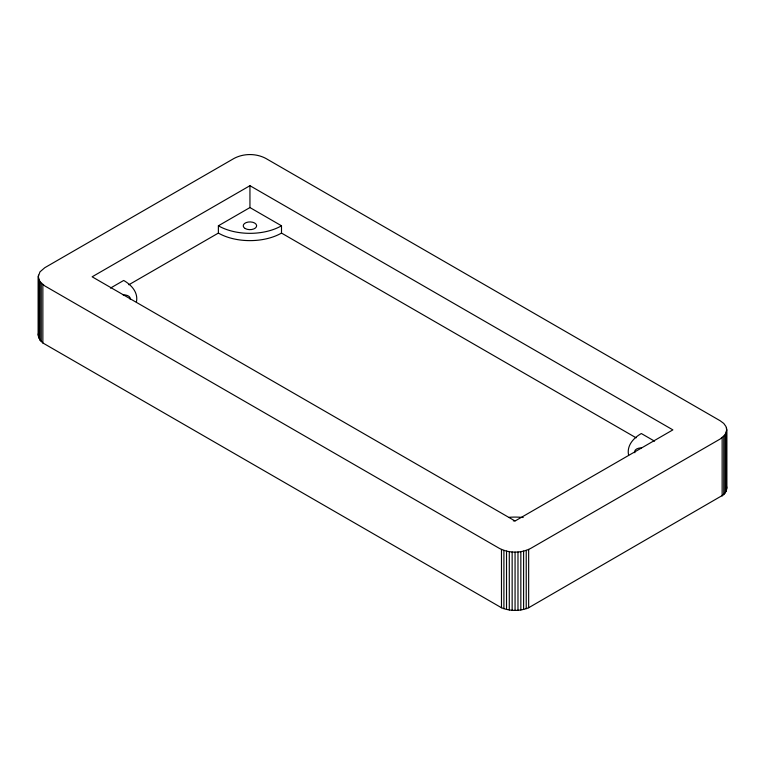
<?xml version="1.0" encoding="UTF-8"?>
<svg xmlns="http://www.w3.org/2000/svg" width="765" height="765" viewBox="0 0 765 765"><rect width="100%" height="100%" fill="white"/><g stroke="black" fill="none" stroke-linecap="round" stroke-linejoin="round"><path stroke-width="1.15" d="M38.25 276.806L39.952 271.881L44.791 267.702L234.157 158.365C243.806 153.296 256.084 153.296 265.723 158.365L720.2 420.779L723.757 423.437L725.985 426.545L726.75 429.882L726.75 488.194L725.995 491.522L723.767 494.63L528.653 607.745C520.076 611.302 510.054 611.302 501.477 607.745L42.859 342.969L39.952 340.052L38.25 335.118L38.25 276.806L39.952 281.74L44.791 285.919L499.287 548.323C508.926 553.391 521.204 553.391 530.843 548.323L720.219 438.986L725.057 434.807L726.75 429.882M38.25 335.118L38.441 333.444M249.945 185.694L92.135 276.806L515.065 520.994L672.875 429.882L249.945 185.694L249.945 207.564L281.501 225.79L281.501 233.076L636.145 437.829M110.456 288.099L123.691 280.459A44.638 25.771 0 0 1 136.38 302.041M128.836 284.771L218.379 233.076L218.379 225.79L249.945 207.564M654.553 441.166L641.319 433.526A44.638 25.771 0 0 0 628.62 455.108M726.559 486.511L726.75 488.194M726.559 428.199L726.559 489.877M725.995 433.21L725.995 491.522M725.057 434.807L725.057 493.119M723.767 436.318L723.767 494.63M722.141 437.723L722.141 496.036M528.653 549.433L528.653 607.745M526.224 550.37L526.224 608.682M523.604 551.116L523.604 609.428M520.841 551.661L520.841 609.973M517.981 551.986L517.981 610.298M515.065 552.101L515.065 610.413M512.148 551.986L512.148 610.298M509.289 551.661L509.289 609.973M506.526 551.116L506.526 609.428M503.906 550.37L503.906 608.682M501.477 549.433L501.477 607.745M42.859 284.656L42.859 342.969M41.243 283.251L41.243 341.563M39.952 281.74L39.952 340.052M39.015 280.143L39.015 338.455M38.441 275.132L38.441 336.801M281.501 225.79A44.638 25.771 0 0 1 218.379 225.79M281.501 233.076A44.638 25.771 0 0 1 218.379 233.076M123.079 294.86A6.636 3.835 0 0 1 130.232 299.325M509.241 517.303A44.638 25.771 0 0 1 523.203 517.513M513.334 520.898A6.694 3.863 0 0 1 515.065 520.764M634.845 452.746A6.694 3.863 0 0 1 641.319 447.879M245.211 228.525A6.694 3.863 0 0 0 256.409 226.784A6.694 3.863 0 0 0 248.204 222.051A6.694 3.863 0 0 0 245.211 228.525"/></g></svg>
